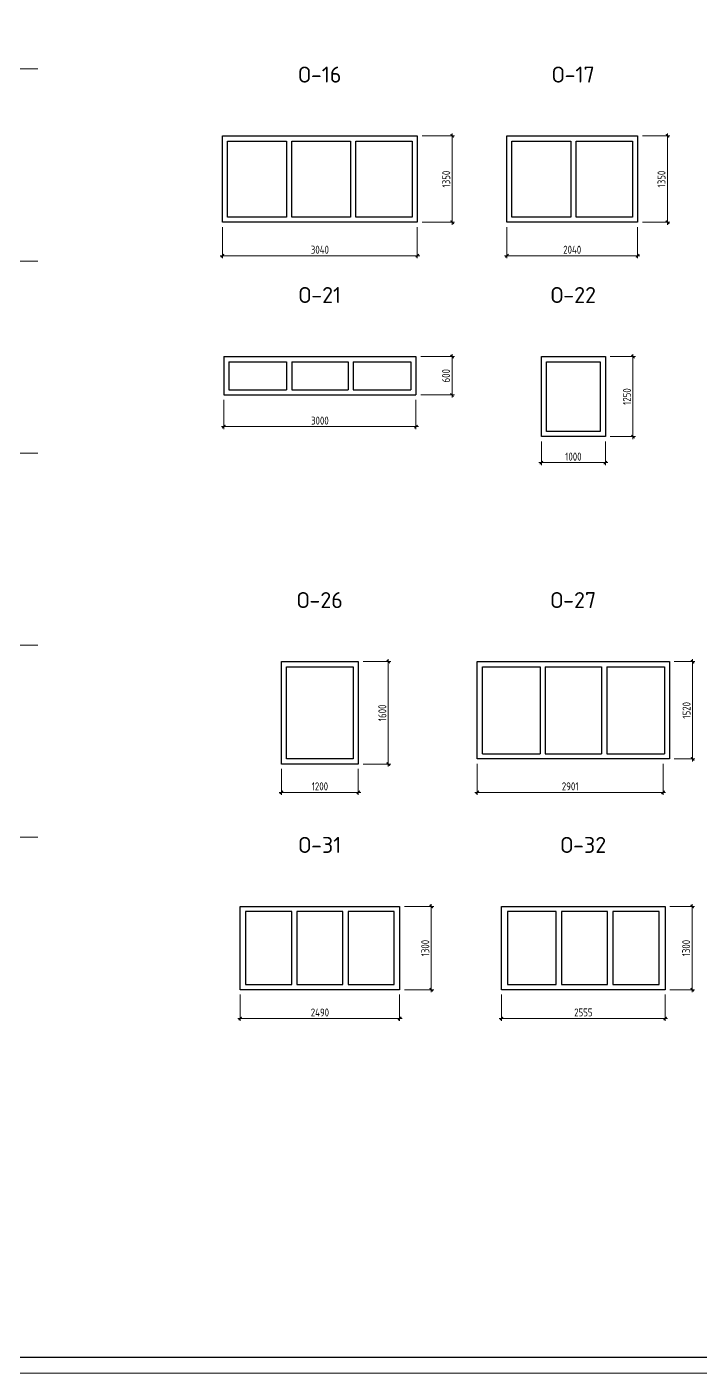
# Model space of a CAD drawing. Extents: x -965262 to 1142518, y -357520 to 71675.
# Drawn here: x -399220 to -378207, y -240088 to -198038 of the extents above; entities that cross this region are included whole.
import ezdxf

# ---------------------------------------------------------------- set-up
doc = ezdxf.new("R2010")
doc.units = 0
doc.header["$LTSCALE"] = 10
doc.linetypes.add('DOTE', pattern=[2.42, 2, -0.2, 0.02, -0.2])
doc.layers.get('0').update_dxf_attribs({"linetype": 'CONTINUOUS', "lineweight": 30})
doc.layers.get('Defpoints').update_dxf_attribs({"linetype": 'CONTINUOUS'})
doc.layers.add('DOTE', color=7, linetype='DOTE', lineweight=9)
doc.styles.add('GOST 2.304', font='isocpeur.ttf', dxfattribs={"width": 0.75, "height": 250})
doc.styles.add('ГОСТ 2м', font='isocpeur.ttf', dxfattribs={"width": 0.8, "height": 250})
doc.dimstyles.new('Копия ГОСТ 2м', dxfattribs={"dimtxt": 250, "dimasz": 100, "dimexe": 75, "dimexo": 150, "dimgap": 62.5, "dimtad": 1, "dimdec": 0, "dimlfac": 0.5, "dimtxsty": 'ГОСТ 2м', "dimblk": 'ARCHTICK', "dimcen": 150, "dimdle": 75, "dimclrd": 256, "dimclre": 256, "dimclrt": 256, "dimadec": 0, "dimazin": 0, "dimtfac": 1, "dimtdec": 0, "dimtmove": 0, "dimatfit": 3, "dimldrblk": 'OBLIQUE', "dimfxl": 1, "dimlwd": 15, "dimlwe": 15, "dimarcsym": 0})

# ---------------------------------------------------------------- blocks, each defined once
blk = doc.blocks.new('_ArchTick')
at = {"color": 0, "linetype": 'ByBlock', "lineweight": 0, "const_width": 0.4}
blk.add_lwpolyline([(-0.5, -0.5), (0.5, 0.5)], dxfattribs=at)
blk = doc.blocks.new('*D2539')
at = {"lineweight": 15, "transparency": 16777216}
for p, q in [((-385944, -201366), (-385944, -204216)), ((-386885, -201441), (-385869, -201441)), ((-386885, -204141), (-385869, -204141))]:
    blk.add_line(p, q, dxfattribs=at)
at = {"layer": 'Defpoints', "color": 0, "lineweight": 50, "transparency": 16777216}
for p in [(-387035, -201441), (-387035, -204141), (-385944, -204141)]:
    blk.add_point(p, dxfattribs=at)
at = {"lineweight": 15, "transparency": 16777216, "xscale": 100, "yscale": 100, "zscale": 100}
for p, rotation in [((-385944, -201441), 90), ((-385944, -204141), 270)]:
    blk.add_blockref('_ArchTick', p, dxfattribs=dict(at, rotation=rotation))
at = {"lineweight": 15, "transparency": 16777216, "insert": (-386131, -202791), "char_height": 250, "attachment_point": 5, "rotation": 90, "style": 'ГОСТ 2м'}
blk.add_mtext('1350', dxfattribs=at)
blk = doc.blocks.new('_Oblique')
at = {"color": 0, "linetype": 'ByBlock', "lineweight": -2}
blk.add_line((-0.5, -0.5), (0.5, 0.5), dxfattribs=at)
blk = doc.blocks.new('*D2540')
at = {"lineweight": 15, "transparency": 16777216}
for p, q in [((-393115, -204291), (-393115, -205260)), ((-387035, -204291), (-387035, -205260)), ((-393190, -205185), (-386960, -205185))]:
    blk.add_line(p, q, dxfattribs=at)
at = {"layer": 'Defpoints', "color": 0, "lineweight": 50, "transparency": 16777216}
for p in [(-393115, -204141), (-387035, -204141), (-387035, -205185)]:
    blk.add_point(p, dxfattribs=at)
at = {"lineweight": 15, "transparency": 16777216, "xscale": 100, "yscale": 100, "zscale": 100, "rotation": 180}
blk.add_blockref('_ArchTick', (-393115, -205185), dxfattribs=at)
at = {"lineweight": 15, "transparency": 16777216, "xscale": 100, "yscale": 100, "zscale": 100}
blk.add_blockref('_ArchTick', (-387035, -205185), dxfattribs=at)
at = {"lineweight": 15, "transparency": 16777216, "insert": (-390075, -204997), "char_height": 250, "attachment_point": 5, "style": 'ГОСТ 2м'}
blk.add_mtext('3040', dxfattribs=at)
blk = doc.blocks.new('*D2541')
at = {"lineweight": 15, "transparency": 16777216}
for p, q in [((-379223, -201366), (-379223, -204216)), ((-380008, -201441), (-379148, -201441)), ((-380008, -204141), (-379148, -204141))]:
    blk.add_line(p, q, dxfattribs=at)
at = {"layer": 'Defpoints', "color": 0, "lineweight": 50, "transparency": 16777216}
for p in [(-380158, -201441), (-380158, -204141), (-379223, -204141)]:
    blk.add_point(p, dxfattribs=at)
at = {"lineweight": 15, "transparency": 16777216, "xscale": 100, "yscale": 100, "zscale": 100}
for p, rotation in [((-379223, -201441), 90), ((-379223, -204141), 270)]:
    blk.add_blockref('_ArchTick', p, dxfattribs=dict(at, rotation=rotation))
at = {"lineweight": 15, "transparency": 16777216, "insert": (-379410, -202791), "char_height": 250, "attachment_point": 5, "rotation": 90, "style": 'ГОСТ 2м'}
blk.add_mtext('1350', dxfattribs=at)
blk = doc.blocks.new('*D2542')
at = {"lineweight": 15, "transparency": 16777216}
for p, q in [((-384238, -204291), (-384238, -205260)), ((-380158, -204291), (-380158, -205260)), ((-384313, -205185), (-380083, -205185))]:
    blk.add_line(p, q, dxfattribs=at)
at = {"layer": 'Defpoints', "color": 0, "lineweight": 50, "transparency": 16777216}
for p in [(-384238, -204141), (-380158, -204141), (-380158, -205185)]:
    blk.add_point(p, dxfattribs=at)
at = {"lineweight": 15, "transparency": 16777216, "xscale": 100, "yscale": 100, "zscale": 100, "rotation": 180}
blk.add_blockref('_ArchTick', (-384238, -205185), dxfattribs=at)
at = {"lineweight": 15, "transparency": 16777216, "xscale": 100, "yscale": 100, "zscale": 100}
blk.add_blockref('_ArchTick', (-380158, -205185), dxfattribs=at)
at = {"lineweight": 15, "transparency": 16777216, "insert": (-382198, -204997), "char_height": 250, "attachment_point": 5, "style": 'ГОСТ 2м'}
blk.add_mtext('2040', dxfattribs=at)
blk = doc.blocks.new('*D2549')
at = {"lineweight": 15, "transparency": 16777216}
for p, q in [((-386925, -208335), (-385875, -208335)), ((-385950, -208260), (-385950, -209610)), ((-386925, -209535), (-385875, -209535))]:
    blk.add_line(p, q, dxfattribs=at)
at = {"layer": 'Defpoints', "color": 0, "lineweight": 50, "transparency": 16777216}
for p in [(-387075, -208335), (-387075, -209535), (-385950, -209535)]:
    blk.add_point(p, dxfattribs=at)
at = {"lineweight": 15, "transparency": 16777216, "xscale": 100, "yscale": 100, "zscale": 100}
for p, rotation in [((-385950, -208335), 90), ((-385950, -209535), 270)]:
    blk.add_blockref('_ArchTick', p, dxfattribs=dict(at, rotation=rotation))
at = {"lineweight": 15, "transparency": 16777216, "insert": (-386138, -208935), "char_height": 250, "attachment_point": 5, "rotation": 90, "style": 'ГОСТ 2м'}
blk.add_mtext('600', dxfattribs=at)
blk = doc.blocks.new('*D2550')
at = {"lineweight": 15, "transparency": 16777216}
for p, q in [((-393075, -209685), (-393075, -210598)), ((-387075, -209685), (-387075, -210598)), ((-393150, -210523), (-387000, -210523))]:
    blk.add_line(p, q, dxfattribs=at)
at = {"layer": 'Defpoints', "color": 0, "lineweight": 50, "transparency": 16777216}
for p in [(-393075, -209535), (-387075, -209535), (-387075, -210523)]:
    blk.add_point(p, dxfattribs=at)
at = {"lineweight": 15, "transparency": 16777216, "xscale": 100, "yscale": 100, "zscale": 100, "rotation": 180}
blk.add_blockref('_ArchTick', (-393075, -210523), dxfattribs=at)
at = {"lineweight": 15, "transparency": 16777216, "xscale": 100, "yscale": 100, "zscale": 100}
blk.add_blockref('_ArchTick', (-387075, -210523), dxfattribs=at)
at = {"lineweight": 15, "transparency": 16777216, "insert": (-390075, -210335), "char_height": 250, "attachment_point": 5, "style": 'ГОСТ 2м'}
blk.add_mtext('3000', dxfattribs=at)
blk = doc.blocks.new('*D2551')
at = {"lineweight": 15, "transparency": 16777216}
for p, q in [((-381011, -208335), (-380226, -208335)), ((-380301, -208260), (-380301, -210910)), ((-381011, -210835), (-380226, -210835))]:
    blk.add_line(p, q, dxfattribs=at)
at = {"layer": 'Defpoints', "color": 0, "lineweight": 50, "transparency": 16777216}
for p in [(-381161, -208335), (-381161, -210835), (-380301, -210835)]:
    blk.add_point(p, dxfattribs=at)
at = {"lineweight": 15, "transparency": 16777216, "xscale": 100, "yscale": 100, "zscale": 100}
for p, rotation in [((-380301, -208335), 90), ((-380301, -210835), 270)]:
    blk.add_blockref('_ArchTick', p, dxfattribs=dict(at, rotation=rotation))
at = {"lineweight": 15, "transparency": 16777216, "insert": (-380488, -209585), "char_height": 250, "attachment_point": 5, "rotation": 90, "style": 'ГОСТ 2м'}
blk.add_mtext('1250', dxfattribs=at)
blk = doc.blocks.new('*D2552')
at = {"lineweight": 15, "transparency": 16777216}
for p, q in [((-383161, -210985), (-383161, -211724)), ((-381161, -210985), (-381161, -211724)), ((-383236, -211649), (-381086, -211649))]:
    blk.add_line(p, q, dxfattribs=at)
at = {"layer": 'Defpoints', "color": 0, "lineweight": 50, "transparency": 16777216}
for p in [(-383161, -210835), (-381161, -210835), (-381161, -211649)]:
    blk.add_point(p, dxfattribs=at)
at = {"lineweight": 15, "transparency": 16777216, "xscale": 100, "yscale": 100, "zscale": 100, "rotation": 180}
blk.add_blockref('_ArchTick', (-383161, -211649), dxfattribs=at)
at = {"lineweight": 15, "transparency": 16777216, "xscale": 100, "yscale": 100, "zscale": 100}
blk.add_blockref('_ArchTick', (-381161, -211649), dxfattribs=at)
at = {"lineweight": 15, "transparency": 16777216, "insert": (-382161, -211461), "char_height": 250, "attachment_point": 5, "style": 'ГОСТ 2м'}
blk.add_mtext('1000', dxfattribs=at)
blk = doc.blocks.new('*D2559')
at = {"lineweight": 15, "transparency": 16777216}
for p, q in [((-387940, -217790), (-387940, -221140)), ((-388725, -217865), (-387865, -217865)), ((-388725, -221065), (-387865, -221065))]:
    blk.add_line(p, q, dxfattribs=at)
at = {"layer": 'Defpoints', "color": 0, "lineweight": 50, "transparency": 16777216}
for p in [(-388875, -217865), (-388875, -221065), (-387940, -221065)]:
    blk.add_point(p, dxfattribs=at)
at = {"lineweight": 15, "transparency": 16777216, "xscale": 100, "yscale": 100, "zscale": 100}
for p, rotation in [((-387940, -217865), 90), ((-387940, -221065), 270)]:
    blk.add_blockref('_ArchTick', p, dxfattribs=dict(at, rotation=rotation))
at = {"lineweight": 15, "transparency": 16777216, "insert": (-388127, -219465), "char_height": 250, "attachment_point": 5, "rotation": 90, "style": 'ГОСТ 2м'}
blk.add_mtext('1600', dxfattribs=at)
blk = doc.blocks.new('*D2560')
at = {"lineweight": 15, "transparency": 16777216}
for p, q in [((-391275, -221215), (-391275, -222023)), ((-388875, -221215), (-388875, -222023)), ((-391350, -221948), (-388800, -221948))]:
    blk.add_line(p, q, dxfattribs=at)
at = {"layer": 'Defpoints', "color": 0, "lineweight": 50, "transparency": 16777216}
for p in [(-391275, -221065), (-388875, -221065), (-388875, -221948)]:
    blk.add_point(p, dxfattribs=at)
at = {"lineweight": 15, "transparency": 16777216, "xscale": 100, "yscale": 100, "zscale": 100, "rotation": 180}
blk.add_blockref('_ArchTick', (-391275, -221948), dxfattribs=at)
at = {"lineweight": 15, "transparency": 16777216, "xscale": 100, "yscale": 100, "zscale": 100}
blk.add_blockref('_ArchTick', (-388875, -221948), dxfattribs=at)
at = {"lineweight": 15, "transparency": 16777216, "insert": (-390075, -221761), "char_height": 250, "attachment_point": 5, "style": 'ГОСТ 2м'}
blk.add_mtext('1200', dxfattribs=at)
blk = doc.blocks.new('*D2561')
at = {"lineweight": 15, "transparency": 16777216}
for p, q in [((-378441, -217790), (-378441, -220980)), ((-379011, -217865), (-378366, -217865)), ((-379011, -220905), (-378366, -220905))]:
    blk.add_line(p, q, dxfattribs=at)
at = {"layer": 'Defpoints', "color": 0, "lineweight": 50, "transparency": 16777216}
for p in [(-379161, -217865), (-379161, -220905), (-378441, -220905)]:
    blk.add_point(p, dxfattribs=at)
at = {"lineweight": 15, "transparency": 16777216, "xscale": 100, "yscale": 100, "zscale": 100}
for p, rotation in [((-378441, -217865), 90), ((-378441, -220905), 270)]:
    blk.add_blockref('_ArchTick', p, dxfattribs=dict(at, rotation=rotation))
at = {"lineweight": 15, "transparency": 16777216, "insert": (-378628, -219385), "char_height": 250, "attachment_point": 5, "rotation": 90, "style": 'ГОСТ 2м'}
blk.add_mtext('1520', dxfattribs=at)
blk = doc.blocks.new('*D2562')
at = {"lineweight": 15, "transparency": 16777216}
for p, q in [((-385161, -221055), (-385161, -222023)), ((-379360, -221055), (-379360, -222023)), ((-385236, -221948), (-379285, -221948))]:
    blk.add_line(p, q, dxfattribs=at)
at = {"layer": 'Defpoints', "color": 0, "lineweight": 50, "transparency": 16777216}
for p in [(-385161, -220905), (-379360, -220905), (-379360, -221948)]:
    blk.add_point(p, dxfattribs=at)
at = {"lineweight": 15, "transparency": 16777216, "xscale": 100, "yscale": 100, "zscale": 100, "rotation": 180}
blk.add_blockref('_ArchTick', (-385161, -221948), dxfattribs=at)
at = {"lineweight": 15, "transparency": 16777216, "xscale": 100, "yscale": 100, "zscale": 100}
blk.add_blockref('_ArchTick', (-379360, -221948), dxfattribs=at)
at = {"lineweight": 15, "transparency": 16777216, "insert": (-382261, -221761), "char_height": 250, "attachment_point": 5, "style": 'ГОСТ 2м'}
blk.add_mtext('2901', dxfattribs=at)
blk = doc.blocks.new('*D2569')
at = {"lineweight": 15, "transparency": 16777216}
for p, q in [((-387435, -225513), (-386522, -225513)), ((-386597, -225438), (-386597, -228188)), ((-387435, -228113), (-386522, -228113))]:
    blk.add_line(p, q, dxfattribs=at)
at = {"layer": 'Defpoints', "color": 0, "lineweight": 50, "transparency": 16777216}
for p in [(-387585, -225513), (-387585, -228113), (-386597, -228113)]:
    blk.add_point(p, dxfattribs=at)
at = {"lineweight": 15, "transparency": 16777216, "xscale": 100, "yscale": 100, "zscale": 100}
for p, rotation in [((-386597, -225513), 90), ((-386597, -228113), 270)]:
    blk.add_blockref('_ArchTick', p, dxfattribs=dict(at, rotation=rotation))
at = {"lineweight": 15, "transparency": 16777216, "insert": (-386785, -226813), "char_height": 250, "attachment_point": 5, "rotation": 90, "style": 'ГОСТ 2м'}
blk.add_mtext('1300', dxfattribs=at)
blk = doc.blocks.new('*D2570')
at = {"lineweight": 15, "transparency": 16777216}
for p, q in [((-392565, -228263), (-392565, -229086)), ((-387585, -228263), (-387585, -229086)), ((-392640, -229011), (-387510, -229011))]:
    blk.add_line(p, q, dxfattribs=at)
at = {"layer": 'Defpoints', "color": 0, "lineweight": 50, "transparency": 16777216}
for p in [(-392565, -228113), (-387585, -228113), (-387585, -229011)]:
    blk.add_point(p, dxfattribs=at)
at = {"lineweight": 15, "transparency": 16777216, "xscale": 100, "yscale": 100, "zscale": 100, "rotation": 180}
blk.add_blockref('_ArchTick', (-392565, -229011), dxfattribs=at)
at = {"lineweight": 15, "transparency": 16777216, "xscale": 100, "yscale": 100, "zscale": 100}
blk.add_blockref('_ArchTick', (-387585, -229011), dxfattribs=at)
at = {"lineweight": 15, "transparency": 16777216, "insert": (-390075, -228824), "char_height": 250, "attachment_point": 5, "style": 'ГОСТ 2м'}
blk.add_mtext('2490', dxfattribs=at)
blk = doc.blocks.new('*D2571')
at = {"lineweight": 15, "transparency": 16777216}
for p, q in [((-379145, -225513), (-378377, -225513)), ((-378452, -225438), (-378452, -228188)), ((-379145, -228113), (-378377, -228113))]:
    blk.add_line(p, q, dxfattribs=at)
at = {"layer": 'Defpoints', "color": 0, "lineweight": 50, "transparency": 16777216}
for p in [(-379295, -225513), (-379295, -228113), (-378452, -228113)]:
    blk.add_point(p, dxfattribs=at)
at = {"lineweight": 15, "transparency": 16777216, "xscale": 100, "yscale": 100, "zscale": 100}
for p, rotation in [((-378452, -225513), 90), ((-378452, -228113), 270)]:
    blk.add_blockref('_ArchTick', p, dxfattribs=dict(at, rotation=rotation))
at = {"lineweight": 15, "transparency": 16777216, "insert": (-378640, -226813), "char_height": 250, "attachment_point": 5, "rotation": 90, "style": 'ГОСТ 2м'}
blk.add_mtext('1300', dxfattribs=at)
blk = doc.blocks.new('*D2572')
at = {"lineweight": 15, "transparency": 16777216}
for p, q in [((-384405, -228263), (-384405, -229086)), ((-379295, -228263), (-379295, -229086)), ((-384480, -229011), (-379220, -229011))]:
    blk.add_line(p, q, dxfattribs=at)
at = {"layer": 'Defpoints', "color": 0, "lineweight": 50, "transparency": 16777216}
for p in [(-384405, -228113), (-379295, -228113), (-379295, -229011)]:
    blk.add_point(p, dxfattribs=at)
at = {"lineweight": 15, "transparency": 16777216, "xscale": 100, "yscale": 100, "zscale": 100, "rotation": 180}
blk.add_blockref('_ArchTick', (-384405, -229011), dxfattribs=at)
at = {"lineweight": 15, "transparency": 16777216, "xscale": 100, "yscale": 100, "zscale": 100}
blk.add_blockref('_ArchTick', (-379295, -229011), dxfattribs=at)
at = {"lineweight": 15, "transparency": 16777216, "insert": (-381850, -228824), "char_height": 250, "attachment_point": 5, "style": 'ГОСТ 2м'}
blk.add_mtext('2555', dxfattribs=at)

msp = doc.modelspace()

# ---------------------------------------------------------------- linework, layer by layer
for p, q in [((-393075, -208335.1, 9801.8), (-393075, -208735.1, 9801.8)), ((-393075, -208335.1, 9801.8), (-387075, -208335.1, 9801.8)), ((-392915, -208500.1, 9801.8), (-392915, -208735.1, 9801.8)), ((-392915, -208500.1, 9801.8), (-391115, -208500.1, 9801.8)), ((-391115, -208500.1, 9801.8), (-391115, -208735.1, 9801.8)), ((-390955, -208500.1, 9801.8), (-390955, -208735.1, 9801.8)), ((-390955, -208500.1, 9801.8), (-389195, -208500.1, 9801.8)), ((-389195, -208500.1, 9801.8), (-389195, -208735.1, 9801.8)), ((-389035, -208500.1, 9801.8), (-389035, -208735.1, 9801.8)), ((-389035, -208500.1, 9801.8), (-387235, -208500.1, 9801.8)), ((-387235, -208500.1, 9801.8), (-387235, -208735.1, 9801.8)), ((-387075, -208335.1, 9801.8), (-387075, -208735.1, 9801.8)), ((-391275, -221064.5, 9801.8), (-391275, -217864.5, 9801.8)), ((-391275, -217864.5, 9801.8), (-388875, -217864.5, 9801.8)), ((-391115, -218024.5, 9801.8), (-389035, -218024.5, 9801.8)), ((-391115, -220904.5, 9801.8), (-391115, -218024.5, 9801.8)), ((-389035, -218024.5, 9801.8), (-389035, -220904.5, 9801.8)), ((-388875, -217864.5, 9801.8), (-388875, -221064.5, 9801.8)), ((-385001.4, -220744.5, 9801.8), (-385001.4, -218024.5, 9801.8)), ((-385001.4, -218024.5, 9801.8), (-383201.4, -218024.5, 9801.8)), ((-383201.4, -218024.5, 9801.8), (-383201.4, -220744.5, 9801.8)), ((-383041.4, -218024.5, 9801.8), (-383041.4, -220744.5, 9801.8)), ((-383041.4, -218024.5, 9801.8), (-381281.4, -218024.5, 9801.8)), ((-381281.4, -218024.5, 9801.8), (-381281.4, -220744.5, 9801.8)), ((-381121.4, -218024.5, 9801.8), (-381121.4, -220744.5, 9801.8)), ((-381121.4, -218024.5, 9801.8), (-379321.4, -218024.5, 9801.8)), ((-379321.4, -218024.5, 9801.8), (-379321.4, -220744.5, 9801.8)), ((-385001.4, -220744.5, 9801.8), (-383201.4, -220744.5, 9801.8)), ((-383041.4, -220744.5, 9801.8), (-381281.4, -220744.5, 9801.8)), ((-381121.4, -220744.5, 9801.8), (-379321.4, -220744.5, 9801.8)), ((-388875, -221064.5, 9801.8), (-391275, -221064.5, 9801.8)), ((-379161.4, -220904.5, 9801.8), (-385161.4, -220904.5, 9801.8))]:
    msp.add_line(p, q)
at = {"ltscale": 500}
for p, q in [((-393075, -208735.1, 9801.8), (-393075, -209535.1, 9801.8)), ((-392915, -208735.1, 9801.8), (-392915, -209370.1, 9801.8)), ((-391115, -208735.1, 9801.8), (-391115, -209370.1, 9801.8)), ((-390955, -208735.1, 9801.8), (-390955, -209370.1, 9801.8)), ((-389195, -208735.1, 9801.8), (-389195, -209370.1, 9801.8)), ((-389035, -208735.1, 9801.8), (-389035, -209370.1, 9801.8)), ((-387235, -208735.1, 9801.8), (-387235, -209370.1, 9801.8)), ((-387075, -208735.1, 9801.8), (-387075, -209535.1, 9801.8)), ((-392915, -209370.1, 9801.8), (-391115, -209370.1, 9801.8)), ((-390955, -209370.1, 9801.8), (-389195, -209370.1, 9801.8)), ((-389035, -209370.1, 9801.8), (-387235, -209370.1, 9801.8)), ((-393075, -209535.1, 9801.8), (-387075, -209535.1, 9801.8))]:
    msp.add_line(p, q, dxfattribs=at)
at = {"ltscale": 0.3}
msp.add_line((-389035, -220904.5, 9801.8), (-391115, -220904.5, 9801.8), dxfattribs=at)
at = {"lineweight": 15, "elevation": -3259.8}
msp.add_lwpolyline([(-355662.4, -240087.8), (-355662.4, -155987.8), (-474562.4, -155987.8), (-474562.4, -240087.8)], close=True, dxfattribs=at)
for points, elevation in [([(-356162.4, -239587.8), (-356162.4, -156487.8), (-472562.4, -156487.8), (-472562.4, -239587.8)], -3259.8), ([(-393115, -201441.5), (-387035, -201441.5), (-387035, -204141.5), (-393115, -204141.5)], 9801.8), ([(-392955, -201601.5), (-391115, -201601.5), (-391115, -203981.5), (-392955, -203981.5)], 9801.8), ([(-390955, -201601.5), (-389115, -201601.5), (-389115, -203981.5), (-390955, -203981.5)], 9801.8), ([(-388955, -201601.5), (-387195, -201601.5), (-387195, -203981.5), (-388955, -203981.5)], 9801.8), ([(-384238.3, -201441.5), (-380158.3, -201441.5), (-380158.3, -204141.5), (-384238.3, -204141.5)], 9801.8), ([(-384078.3, -201601.5), (-382238.3, -201601.5), (-382238.3, -203981.5), (-384078.3, -203981.5)], 9801.8), ([(-382078.3, -201601.5), (-380318.3, -201601.5), (-380318.3, -203981.5), (-382078.3, -203981.5)], 9801.8), ([(-383161.4, -208335.1), (-381161.4, -208335.1), (-381161.4, -210835.1), (-383161.4, -210835.1)], 9801.8), ([(-383001.4, -208495.1), (-381321.4, -208495.1), (-381321.4, -210675.1), (-383001.4, -210675.1)], 9801.8), ([(-379161.4, -220904.5), (-385161.4, -220904.5), (-385161.4, -217864.5), (-379161.4, -217864.5)], 9801.8), ([(-392565, -225513.1), (-387585, -225513.1), (-387585, -228113.1), (-392565, -228113.1)], 9801.8), ([(-390955, -225673.1), (-392395, -225673.1), (-392395, -227953.1), (-390955, -227953.1)], 9801.8), ([(-389355, -225673.1), (-390795, -225673.1), (-390795, -227953.1), (-389355, -227953.1)], 9801.8), ([(-387755, -225673.1), (-389195, -225673.1), (-389195, -227953.1), (-387755, -227953.1)], 9801.8), ([(-384404.5, -225513.1), (-379294.5, -225513.1), (-379294.5, -228113.1), (-384404.5, -228113.1)], 9801.8), ([(-382694.5, -225673.1), (-384214.5, -225673.1), (-384214.5, -227953.1), (-382694.5, -227953.1)], 9801.8), ([(-381094.5, -225673.1), (-382534.5, -225673.1), (-382534.5, -227953.1), (-381094.5, -227953.1)], 9801.8), ([(-379484.5, -225673.1), (-380934.5, -225673.1), (-380934.5, -227953.1), (-379484.5, -227953.1)], 9801.8)]:
    msp.add_lwpolyline(points, close=True, dxfattribs=dict(elevation=elevation))
at = {"layer": 'DOTE', "ltscale": 100}
for p, q in [((-398877.4, -199352.1, -7613.7), (-470762.7, -199352.1, -7613.7)), ((-398877.4, -205352.1, -7613.7), (-470762.7, -205352.1, -7613.7)), ((-398877.4, -211352.1, -7613.7), (-470762.7, -211352.1, -7613.7)), ((-398877.4, -217352.1, -7613.7), (-470762.7, -217352.1, -7613.7)), ((-398877.4, -223352.1, -7613.7), (-470762.7, -223352.1, -7613.7))]:
    msp.add_line(p, q, dxfattribs=at)

# ---------------------------------------------------------------- texts
at = {"char_height": 500, "width": 40500, "attachment_point": 5, "style": 'GOST 2.304'}
for s, insert in [('{\\W1;О-16}', (-390075, -199527, 9801.8)), ('{\\W1;О-17}', (-382161.4, -199527, 9801.8)), ('{\\W1;О-21}', (-390075, -206412.3, 9801.8)), ('{\\W1;О-22}', (-382161.4, -206412.3, 9801.8)), ('{\\W1;О-26}', (-390075, -215941.7, 9801.8)), ('{\\W1;О-27}', (-382161.4, -215941.7, 9801.8)), ('{\\W1;О-31}', (-390075, -223590.3, 9801.8)), ('{\\W1;О-32}', (-381849.5, -223590.3, 9801.8))]:
    msp.add_mtext(s, dxfattribs=dict(at, insert=insert))

# ---------------------------------------------------------------- dimensions: what is measured, and where the dimension line sits
at = {"lineweight": 15}
for base, p1, p2, picture, middle in [((-385943.9, -204141.5, 9801.8), (-387035, -201441.5, 9801.8), (-387035, -204141.5, 9801.8), '*D2539', (-386131.4, -202791.5, 9801.8)), ((-379222.8, -204141.5, 9801.8), (-380158.3, -201441.5, 9801.8), (-380158.3, -204141.5, 9801.8), '*D2541', (-379410.3, -202791.5, 9801.8)), ((-385950.2, -209535.1, 9801.8), (-387075, -208335.1, 9801.8), (-387075, -209535.1, 9801.8), '*D2549', (-386137.7, -208935.1, 9801.8)), ((-380300.7, -210835.1, 9801.8), (-381161.4, -208335.1, 9801.8), (-381161.4, -210835.1, 9801.8), '*D2551', (-380488.2, -209585.1, 9801.8)), ((-387939.7, -221064.5, 9801.8), (-388875, -217864.5, 9801.8), (-388875, -221064.5, 9801.8), '*D2559', (-388127.2, -219464.5, 9801.8)), ((-378440.6, -220904.5, 9801.8), (-379161.4, -217864.5, 9801.8), (-379161.4, -220904.5, 9801.8), '*D2561', (-378628.1, -219384.5, 9801.8)), ((-386597.1, -228113.1, 9801.8), (-387585, -225513.1, 9801.8), (-387585, -228113.1, 9801.8), '*D2569', (-386784.6, -226813.1, 9801.8)), ((-378452.1, -228113.1, 9801.8), (-379294.5, -225513.1, 9801.8), (-379294.5, -228113.1, 9801.8), '*D2571', (-378639.6, -226813.1, 9801.8))]:
    dim = msp.add_linear_dim(base=base, p1=p1, p2=p2, angle=90, dimstyle='Копия ГОСТ 2м', dxfattribs=at)
    dim.commit()
    dim.dimension.update_dxf_attribs({"geometry": picture, "text_midpoint": middle})
for base, p1, p2, picture, middle in [((-387035, -205184.6, 9801.8), (-393115, -204141.5, 9801.8), (-387035, -204141.5, 9801.8), '*D2540', (-390075, -204997.1, 9801.8)), ((-380158.3, -205184.6, 9801.8), (-384238.3, -204141.5, 9801.8), (-380158.3, -204141.5, 9801.8), '*D2542', (-382198.3, -204997.1, 9801.8)), ((-387075, -210522.9, 9801.8), (-393075, -209535.1, 9801.8), (-387075, -209535.1, 9801.8), '*D2550', (-390075, -210335.4, 9801.8)), ((-381161.4, -211648.5, 9801.8), (-383161.4, -210835.1, 9801.8), (-381161.4, -210835.1, 9801.8), '*D2552', (-382161.4, -211461, 9801.8)), ((-388875, -221948, 9801.8), (-391275, -221064.5, 9801.8), (-388875, -221064.5, 9801.8), '*D2560', (-390075, -221760.5, 9801.8)), ((-379360.2, -221948, 9801.8), (-385161.4, -220904.5, 9801.8), (-379360.2, -220904.5, 9801.8), '*D2562', (-382260.8, -221760.5, 9801.8)), ((-387585, -229011.4, 9801.8), (-392565, -228113.1, 9801.8), (-387585, -228113.1, 9801.8), '*D2570', (-390075, -228823.9, 9801.8)), ((-379294.5, -229011.4, 9801.8), (-384404.5, -228113.1, 9801.8), (-379294.5, -228113.1, 9801.8), '*D2572', (-381849.5, -228823.9, 9801.8))]:
    dim = msp.add_linear_dim(base=base, p1=p1, p2=p2, dimstyle='Копия ГОСТ 2м', dxfattribs=at)
    dim.commit()
    dim.dimension.update_dxf_attribs({"geometry": picture, "text_midpoint": middle})

doc.saveas('drawing.dxf')
